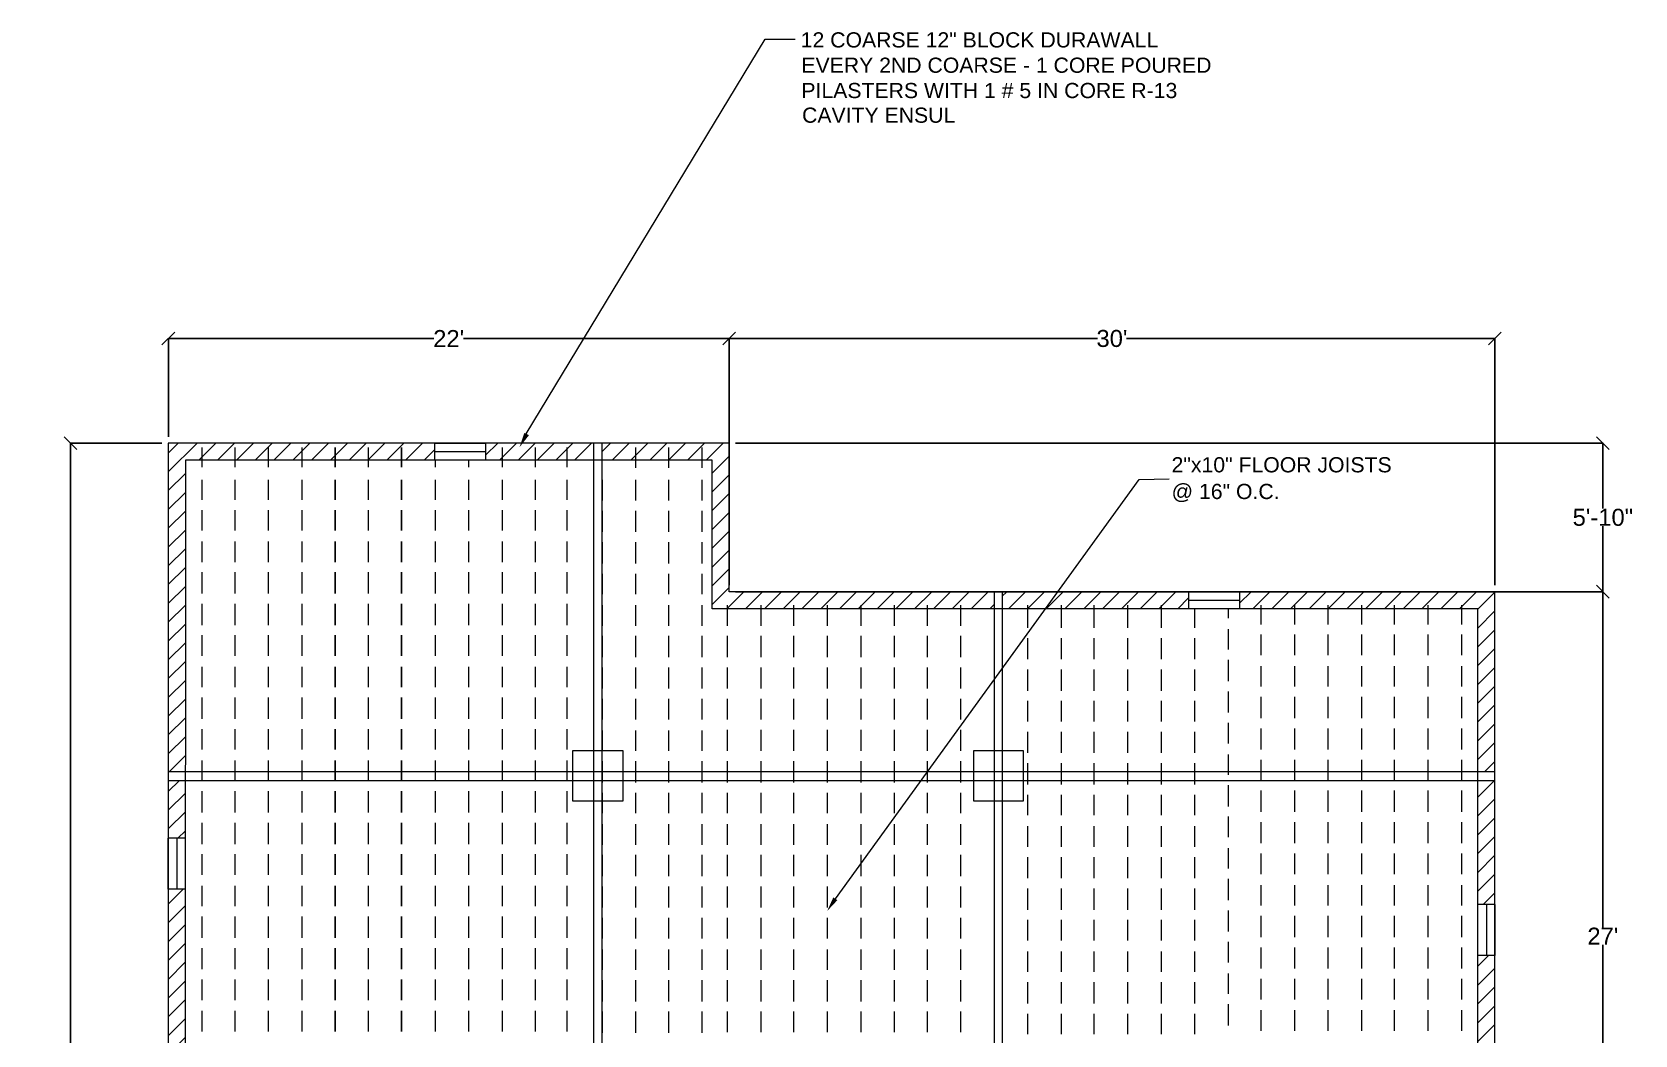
# Model space of a CAD drawing. Header units: inches. Extents: x 2489 to 11897, y 91 to 1364.
# Drawn here: x 9849 to 10603, y 712 to 1184 of the extents above; entities that cross this region are included whole.
import ezdxf

# ---------------------------------------------------------------- set-up
doc = ezdxf.new("R2010")
doc.units = ezdxf.units.IN
doc.header["$MEASUREMENT"] = 0
for name, color, linetype in [('PDF2_Geometry', 7, 'Continuous'), ('PDF_Geometry', 7, 'Continuous'), ('PDF_Solid Fills', 7, 'Continuous'), ('PDF_Text', 7, 'Continuous')]:
    doc.layers.add(name, color=color, linetype=linetype)
doc.styles.add('PDF Arial', font='arial.ttf')
doc.styles.get("Standard").update_dxf_attribs({"font": 'arial.ttf'})
doc.dimstyles.get("Standard").update_dxf_attribs({"dimtxt": 8, "dimasz": 6, "dimexe": 0.18, "dimexo": 3, "dimgap": 0.09, "dimtad": 0, "dimtih": 1, "dimtoh": 1, "dimdec": 4, "dimzin": 0, "dimdsep": 46, "dimlunit": 4, "dimtxsty": 'Standard', "dimblk": 'OBLIQUE', "dimcen": 0.09, "dimadec": 0, "dimazin": 0, "dimtfac": 1, "dimtdec": 4, "dimtofl": 0, "dimtmove": 0, "dimatfit": 3, "dimldrblk": 'OBLIQUE', "dimfxl": 1, "dimtolj": 1, "dimtzin": 0, "dimarcsym": 0})

# ---------------------------------------------------------------- blocks, each defined once
blk = doc.blocks.new('_Oblique')
at = {"color": 0, "linetype": 'ByBlock', "lineweight": -2}
blk.add_line((-0.5, -0.5), (0.5, 0.5), dxfattribs=at)
blk = doc.blocks.new('*D183')
at = {"color": 0, "lineweight": -2, "transparency": 16777216}
for p, q in [((10540.29, 920.87), (10588.28, 920.87)), ((10588.1, 920.87), (10588.1, 762.99)), ((10588.1, 596.9), (10588.1, 754.78)), ((10540.29, 596.9), (10588.28, 596.9))]:
    blk.add_line(p, q, dxfattribs=at)
at = {"layer": 'Defpoints', "color": 0, "lineweight": 15, "transparency": 16777216}
for p in [(10537.29, 920.87), (10588.1, 920.87), (10537.29, 596.9)]:
    blk.add_point(p, dxfattribs=at)
at = {"color": 0, "lineweight": -2, "transparency": 16777216, "xscale": 6, "yscale": 6, "zscale": 6}
for p, rotation in [((10588.1, 920.87), 90), ((10588.1, 596.9), 270)]:
    blk.add_blockref('_Oblique', p, dxfattribs=dict(at, rotation=rotation))
at = {"color": 0, "lineweight": 15, "transparency": 16777216, "insert": (10588.1, 758.89), "char_height": 8, "attachment_point": 5}
blk.add_mtext("\\A1;27'", dxfattribs=at)
blk = doc.blocks.new('*D184')
at = {"color": 0, "lineweight": -2, "transparency": 16777216}
for p, q in [((10177.06, 923.87), (10177.06, 1040.09)), ((10177.06, 1039.91), (10350.3, 1039.91)), ((10537.29, 1039.91), (10364.05, 1039.91)), ((10537.29, 923.87), (10537.29, 1040.09))]:
    blk.add_line(p, q, dxfattribs=at)
at = {"layer": 'Defpoints', "color": 0, "lineweight": 15, "transparency": 16777216}
for p in [(10537.29, 1039.91), (10177.06, 920.87), (10537.29, 920.87)]:
    blk.add_point(p, dxfattribs=at)
at = {"color": 0, "lineweight": -2, "transparency": 16777216, "xscale": 6, "yscale": 6, "zscale": 6, "rotation": 180}
blk.add_blockref('_Oblique', (10177.06, 1039.91), dxfattribs=at)
at = {"color": 0, "lineweight": -2, "transparency": 16777216, "xscale": 6, "yscale": 6, "zscale": 6}
blk.add_blockref('_Oblique', (10537.29, 1039.91), dxfattribs=at)
at = {"color": 0, "lineweight": 15, "transparency": 16777216, "insert": (10357.17, 1039.91), "char_height": 8, "attachment_point": 5}
blk.add_mtext("\\A1;30'", dxfattribs=at)
blk = doc.blocks.new('*D185')
at = {"color": 0, "lineweight": -2, "transparency": 16777216}
for p, q in [((9913.29, 993.73), (9913.29, 1040.09)), ((9913.29, 1039.91), (10038.23, 1039.91)), ((10177.06, 1039.91), (10052.12, 1039.91)), ((10177.06, 993.73), (10177.06, 1040.09))]:
    blk.add_line(p, q, dxfattribs=at)
at = {"layer": 'Defpoints', "color": 0, "lineweight": 15, "transparency": 16777216}
for p in [(9913.29, 1039.91), (9913.29, 990.73), (10177.06, 990.73)]:
    blk.add_point(p, dxfattribs=at)
at = {"color": 0, "lineweight": -2, "transparency": 16777216, "xscale": 6, "yscale": 6, "zscale": 6, "rotation": 180}
blk.add_blockref('_Oblique', (9913.29, 1039.91), dxfattribs=at)
at = {"color": 0, "lineweight": -2, "transparency": 16777216, "xscale": 6, "yscale": 6, "zscale": 6}
blk.add_blockref('_Oblique', (10177.06, 1039.91), dxfattribs=at)
at = {"color": 0, "lineweight": 15, "transparency": 16777216, "insert": (10045.17, 1039.91), "char_height": 8, "attachment_point": 5}
blk.add_mtext("\\A1;22'", dxfattribs=at)
blk = doc.blocks.new('*D186')
at = {"color": 0, "lineweight": -2, "transparency": 16777216}
for p, q in [((9910.29, 990.73), (9867.12, 990.73)), ((9867.3, 990.73), (9867.3, 677.91)), ((9867.3, 356.75), (9867.3, 669.56)), ((9910.28, 356.75), (9867.12, 356.75))]:
    blk.add_line(p, q, dxfattribs=at)
at = {"layer": 'Defpoints', "color": 0, "lineweight": 15, "transparency": 16777216}
for p in [(9913.29, 990.73), (9867.3, 356.75), (9913.28, 356.75)]:
    blk.add_point(p, dxfattribs=at)
at = {"color": 0, "lineweight": -2, "transparency": 16777216, "xscale": 6, "yscale": 6, "zscale": 6}
for p, rotation in [((9867.3, 990.73), 90), ((9867.3, 356.75), 270)]:
    blk.add_blockref('_Oblique', p, dxfattribs=dict(at, rotation=rotation))
at = {"color": 0, "lineweight": 15, "transparency": 16777216, "insert": (9867.3, 673.74), "char_height": 8, "attachment_point": 5}
blk.add_mtext('\\A1;52\'-10"', dxfattribs=at)
blk = doc.blocks.new('*D189')
at = {"color": 0, "lineweight": -2, "transparency": 16777216}
for p, q in [((10180.06, 990.73), (10588.28, 990.73)), ((10588.1, 990.73), (10588.1, 959.97)), ((10588.1, 920.87), (10588.1, 951.63)), ((10180.06, 920.87), (10588.28, 920.87))]:
    blk.add_line(p, q, dxfattribs=at)
at = {"layer": 'Defpoints', "color": 0, "lineweight": 15, "transparency": 16777216}
for p in [(10177.06, 990.73), (10588.1, 990.73), (10177.06, 920.87)]:
    blk.add_point(p, dxfattribs=at)
at = {"color": 0, "lineweight": -2, "transparency": 16777216, "xscale": 6, "yscale": 6, "zscale": 6}
for p, rotation in [((10588.1, 990.73), 90), ((10588.1, 920.87), 270)]:
    blk.add_blockref('_Oblique', p, dxfattribs=dict(at, rotation=rotation))
at = {"color": 0, "lineweight": 15, "transparency": 16777216, "insert": (10588.1, 955.8), "char_height": 8, "attachment_point": 5}
blk.add_mtext('\\A1;5\'-10"', dxfattribs=at)

msp = doc.modelspace()

# ---------------------------------------------------------------- hatches: boundary and pattern name
at = {"lineweight": 15}
h = msp.add_hatch(dxfattribs=at)
h.set_pattern_fill('ANSI31', color=256, scale=50)
h.paths.add_polyline_path([(9921.28758, 982.72542), (10038.49404, 982.72539), (10038.49404, 990.72539), (9913.28766, 990.72542), (9913.28621, 836.33083), (9921.28621, 836.33083)])
h.paths.add_polyline_path([(9921.28617, 832.14722), (9913.28617, 832.14722), (9913.28592, 804.97919), (9921.28592, 804.97919)])
h.paths.add_polyline_path([(9921.28569, 780.97919), (9913.28569, 780.97919), (9913.28489, 695.05387), (9921.28489, 695.05387)])
h.paths.add_polyline_path([(10117.20049, 427.05979), (10109.18529, 427.05979), (10109.18529, 364.74677), (10023.0555, 364.74677), (10023.0555, 356.74677), (10117.18529, 356.74677)])
h.paths.add_polyline_path([(9999.0555, 364.74677), (9921.2818, 364.74677), (9921.28238, 427.05979), (9913.28238, 427.05979), (9913.28172, 356.74677), (9999.0555, 356.74677)])
h.paths.add_polyline_path([(9921.28355, 552.35751), (9913.28355, 552.35751), (9913.28242, 430.92154), (9921.28242, 430.92154)])
h.paths.add_polyline_path([(9921.28485, 690.87028), (9913.28485, 690.87028), (9913.28401, 600.76193), (9921.28401, 600.76193)])
h.paths.add_polyline_path([(9921.28397, 596.90018), (9913.28397, 596.90018), (9913.28378, 576.35751), (9921.28378, 576.35751)])
h.paths.add_polyline_path([(10117.31858, 438.92154), (10117.31858, 434.06162), (10117.31317, 430.92154), (10291.14688, 430.92154), (10291.14688, 492.95383), (10283.14688, 492.95383), (10283.14688, 438.92154), (10254.73376, 438.92154), (10254.73376, 434.06162), (10254.73387, 434.06159), (10254.73387, 438.92154)])
h.paths.add_polyline_path([(10291.14688, 596.90018), (10283.14688, 596.90018), (10283.14688, 553.37923), (10291.14688, 548.25216)])
h.paths.add_polyline_path([(10291.14688, 548.25216), (10283.14688, 553.37923), (10283.14688, 516.95383), (10291.14688, 516.95383)])
h.paths.add_polyline_path([(10410.49229, 604.90016), (10410.49219, 604.9002), (10305.58071, 604.90019), (10305.58065, 604.90016), (10305.58065, 596.90019), (10410.49229, 596.9002)])
h.paths.add_polyline_path([(10301.71878, 604.90019), (10285.94989, 604.90018), (10285.94989, 600.76197), (10291.14688, 600.76197), (10291.14688, 596.90018), (10301.71878, 596.90019)])
h.paths.add_polyline_path([(10414.67605, 604.9002), (10414.67605, 596.9002), (10529.28764, 596.90021), (10529.28764, 604.90021)])
h.paths.add_polyline_path([(10537.28764, 690.87028), (10529.28764, 690.87028), (10529.28764, 604.90021), (10537.28764, 604.90021)])
h.paths.add_polyline_path([(10537.28764, 604.90021), (10529.28764, 604.90021), (10529.28764, 596.90021), (10537.28764, 596.90021)])
h.paths.add_polyline_path([(10537.28764, 749.70991), (10529.28764, 749.70991), (10529.28764, 695.05385), (10537.28764, 695.05385)])
h.paths.add_polyline_path([(10537.28764, 832.14722), (10529.28764, 832.14722), (10529.28764, 773.70991), (10537.28764, 773.70991)])
h.paths.add_polyline_path([(10537.28764, 920.87464), (10417.19851, 920.87464), (10417.19851, 912.87464), (10529.28764, 912.87464), (10529.28764, 836.33083), (10537.28764, 836.33083)])
h.paths.add_polyline_path([(10393.19851, 920.87464), (10322.89365, 920.87464), (10317.58423, 912.87464), (10393.19851, 912.87464)])
h.paths.add_polyline_path([(10322.89365, 920.87464), (10305.58065, 920.87464), (10305.58065, 912.87464), (10317.58423, 912.87464)])
h.paths.add_polyline_path([(10301.71878, 920.87464), (10177.05736, 920.87464), (10177.05734, 990.72536), (10117.32232, 990.72537), (10117.32059, 982.72537), (10169.05735, 982.72536), (10169.05736, 912.87464), (10301.71878, 912.87464)])
h.paths.add_polyline_path([(10113.4568, 990.72538), (10062.49404, 990.72539), (10062.49404, 982.72539), (10113.4568, 982.72538)])

# ---------------------------------------------------------------- linework, layer by layer
for p, q in [((9913.28766, 990.72542), (9913.28172, 356.74677)), ((10177.05734, 990.72536), (9913.28766, 990.72542)), ((10177.05736, 920.87464), (10177.05734, 990.72536)), ((9921.28758, 982.72542), (9921.2818, 364.74677)), ((10169.05735, 982.72536), (9921.28758, 982.72542)), ((10169.05736, 912.87464), (10169.05735, 982.72536)), ((10537.28764, 920.87464), (10177.05736, 920.87464)), ((10537.28764, 596.90021), (10537.28764, 920.87464)), ((10529.28764, 912.87464), (10169.05736, 912.87464)), ((10529.28764, 596.90021), (10529.28764, 912.87464))]:
    msp.add_line(p, q, dxfattribs=at)
at = {"layer": 'PDF2_Geometry', "lineweight": 9}
for p, q in [((10038.49404, 990.72539), (10038.49404, 982.72539)), ((10038.49404, 990.72539), (10062.49404, 990.72539)), ((10062.49404, 990.72539), (10062.49404, 982.72539)), ((10038.49404, 986.72539), (10062.49404, 986.72539)), ((10062.49404, 982.72539), (10038.49404, 982.72539)), ((10393.19851, 920.87464), (10393.19851, 912.87464)), ((10393.19851, 920.87464), (10417.19851, 920.87464)), ((10417.19851, 920.87464), (10417.19851, 912.87464)), ((10393.19851, 916.87464), (10417.19851, 916.87464)), ((10417.19851, 912.87464), (10393.19851, 912.87464)), ((9921.28569, 804.97919), (9913.28569, 804.97919)), ((9913.28569, 780.97919), (9913.28569, 804.97919)), ((9917.28569, 804.97919), (9917.28569, 780.97919)), ((9921.28569, 804.97919), (9921.28569, 780.97919)), ((9921.28569, 780.97919), (9913.28569, 780.97919)), ((10537.28764, 773.70991), (10529.28764, 773.70991)), ((10529.28764, 749.70991), (10529.28764, 773.70991)), ((10533.28764, 773.70991), (10533.28764, 749.70991)), ((10537.28764, 773.70991), (10537.28764, 749.70991)), ((10537.28764, 749.70991), (10529.28764, 749.70991))]:
    msp.add_line(p, q, dxfattribs=at)
at = {"layer": 'PDF_Geometry', "lineweight": 9}
for points in [[(10081.67242, 995.07597), (10193.98604, 1180.65696), (10208.14587, 1180.65696)], [(9929.05663, 988.73161), (9929.05663, 979.39896)], [(9944.50376, 988.73161), (9944.50376, 979.39896)], [(9960.27264, 988.73161), (9960.27264, 979.39896)], [(9976.04165, 988.73161), (9976.04165, 979.39896)], [(10007.25778, 988.73161), (10007.25778, 979.39896)], [(10070.33356, 988.73161), (10070.33356, 979.39896)], [(10085.78069, 988.73161), (10085.78069, 979.39896)], [(10100.78069, 988.73161), (10100.78069, 979.39896)], [(10133.08759, 988.73161), (10133.08759, 979.07715)], [(10148.53459, 988.73161), (10148.53459, 979.07715)], [(10164.30372, 988.73161), (10164.30372, 979.07715)], [(10038.79567, 982.72539), (10038.79567, 979.39896)], [(10054.56456, 982.72539), (10054.56456, 979.39896)], [(9929.05663, 973.42414), (9929.05663, 964.09149)], [(9944.50376, 973.42414), (9944.50376, 964.09149)], [(9960.27264, 973.42414), (9960.27264, 964.09149)], [(9976.04165, 973.42414), (9976.04165, 964.09149)], [(10007.25778, 973.42414), (10007.25778, 964.09149)], [(10038.79567, 973.42414), (10038.79567, 964.09149)], [(10054.56456, 973.42414), (10054.56456, 964.09149)], [(10070.33356, 973.42414), (10070.33356, 964.09149)], [(10085.78069, 973.42414), (10085.78069, 964.09149)], [(10100.78069, 973.42414), (10100.78069, 964.09149)], [(10117.31858, 973.42414), (10117.31858, 963.76968)], [(10133.08759, 973.42414), (10133.08759, 963.76968)], [(10148.53459, 973.42414), (10148.53459, 963.76968)], [(10164.30372, 973.42414), (10164.30372, 963.76968)], [(10227.05762, 776.47316), (10369.94373, 973.6394), (10384.10344, 973.97178)], [(9929.05663, 959.26426), (9929.05663, 949.6098)], [(9944.50376, 959.26426), (9944.50376, 949.6098)], [(9960.27264, 959.26426), (9960.27264, 949.6098)], [(9976.04165, 959.26426), (9976.04165, 949.6098)], [(10007.25778, 959.26426), (10007.25778, 949.6098)], [(10038.79567, 959.26426), (10038.79567, 949.6098)], [(10054.56456, 959.26426), (10054.56456, 949.6098)], [(10070.33356, 959.26426), (10070.33356, 949.6098)], [(10085.78069, 959.26426), (10085.78069, 949.6098)], [(10100.78069, 959.26426), (10100.78069, 949.6098)], [(10117.31858, 958.94245), (10117.31858, 948.96617)], [(10133.08759, 958.94245), (10133.08759, 948.96617)], [(10148.53459, 958.94245), (10148.53459, 948.96617)], [(10164.30372, 958.94245), (10164.30372, 948.96617)], [(9929.05663, 944.46076), (9929.05663, 934.80629)], [(9944.50376, 944.46076), (9944.50376, 934.80629)], [(9960.27264, 944.46076), (9960.27264, 934.80629)], [(9976.04165, 944.46076), (9976.04165, 934.80629)], [(10007.25778, 944.46076), (10007.25778, 934.80629)], [(10038.79567, 944.46076), (10038.79567, 934.80629)], [(10054.56456, 944.46076), (10054.56456, 934.80629)], [(10070.33356, 944.46076), (10070.33356, 934.80629)], [(10085.78069, 944.46076), (10085.78069, 934.80629)], [(10100.78069, 944.46076), (10100.78069, 934.80629)], [(10117.31858, 944.13894), (10117.31858, 934.16266)], [(10133.08759, 944.13894), (10133.08759, 934.16266)], [(10148.53459, 944.13894), (10148.53459, 934.16266)], [(10164.30372, 944.13894), (10164.30372, 934.16266)], [(9929.05663, 929.97906), (9929.05663, 920.00279)], [(9944.50376, 929.97906), (9944.50376, 920.00279)], [(9960.27264, 929.97906), (9960.27264, 920.00279)], [(9976.04165, 929.97906), (9976.04165, 920.00279)], [(10007.25778, 929.97906), (10007.25778, 920.00279)], [(10038.79567, 929.97906), (10038.79567, 920.00279)], [(10054.56456, 929.97906), (10054.56456, 920.00279)], [(10070.33356, 929.97906), (10070.33356, 920.00279)], [(10085.78069, 929.97906), (10085.78069, 920.00279)], [(10100.78069, 929.97906), (10100.78069, 920.00279)], [(10117.31858, 929.33543), (10117.31858, 919.68097)], [(10133.08759, 929.33543), (10133.08759, 919.68097)], [(10148.53459, 929.33543), (10148.53459, 919.68097)], [(10164.30372, 929.33543), (10164.30372, 919.68097)], [(9929.05663, 915.17556), (9929.05663, 905.19928)], [(9944.50376, 915.17556), (9944.50376, 905.19928)], [(9960.27264, 915.17556), (9960.27264, 905.19928)], [(9976.04165, 915.17556), (9976.04165, 905.19928)], [(10007.25778, 915.17556), (10007.25778, 905.19928)], [(10038.79567, 915.17556), (10038.79567, 905.19928)], [(10054.56456, 915.17556), (10054.56456, 905.19928)], [(10070.33356, 915.17556), (10070.33356, 905.19928)], [(10085.78069, 915.17556), (10085.78069, 905.19928)], [(10100.78069, 915.17556), (10100.78069, 905.19928)], [(10117.31858, 914.53192), (10117.31858, 904.87746)], [(10133.08759, 914.53192), (10133.08759, 904.87746)], [(10148.53459, 914.53192), (10148.53459, 904.87746)], [(10164.30372, 914.53192), (10164.30372, 904.87746)], [(10176.21073, 914.53199), (10176.21073, 904.87753)], [(10191.97986, 914.53199), (10191.97986, 904.87753)], [(10207.42686, 914.53199), (10207.42686, 904.87753)], [(10223.19575, 914.53199), (10223.19575, 904.87753)], [(10238.96488, 914.53199), (10238.96488, 904.87753)], [(10254.73376, 914.53199), (10254.73376, 904.87753)], [(10270.18101, 914.53199), (10270.18101, 904.87753)], [(10285.94989, 914.53199), (10285.94989, 904.87753)], [(10301.71878, 914.53199), (10301.71878, 904.87753)], [(10317.48766, 914.53199), (10317.48766, 903.91208)], [(10333.25679, 914.53199), (10333.25679, 903.91208)], [(10348.7038, 914.53199), (10348.7038, 903.91208)], [(10364.47293, 914.53199), (10364.47293, 903.91208)], [(10380.24181, 914.53199), (10380.24181, 903.91208)], [(10396.01069, 912.87464), (10396.01069, 903.91208)], [(10411.77958, 912.87464), (10411.77958, 908.4175)], [(10427.22683, 914.53199), (10427.22683, 905.52116)], [(10442.99571, 914.53199), (10442.99571, 905.52116)], [(10458.76459, 914.53199), (10458.76459, 905.52116)], [(10474.53373, 914.53199), (10474.53373, 905.52116)], [(10489.98073, 914.53199), (10489.98073, 905.52116)], [(10505.74986, 914.53199), (10505.74986, 905.52116)], [(10521.51874, 914.53199), (10521.51874, 905.52116)], [(9929.05663, 900.37205), (9929.05663, 890.71759)], [(9944.50376, 900.37205), (9944.50376, 890.71759)], [(9960.27264, 900.37205), (9960.27264, 890.71759)], [(9976.04165, 900.37205), (9976.04165, 890.71759)], [(10007.25778, 900.37205), (10007.25778, 890.71759)], [(10038.79567, 900.37205), (10038.79567, 890.71759)], [(10054.56456, 900.37205), (10054.56456, 890.71759)], [(10070.33356, 900.37205), (10070.33356, 890.71759)], [(10085.78069, 900.37205), (10085.78069, 890.71759)], [(10100.78069, 900.37205), (10100.78069, 890.71759)], [(10117.31858, 900.05023), (10117.31858, 890.07396)], [(10133.08759, 900.05023), (10133.08759, 890.07396)], [(10148.53459, 900.05023), (10148.53459, 890.07396)], [(10164.30372, 900.05023), (10164.30372, 890.07396)], [(10176.21073, 900.0503), (10176.21073, 890.07402)], [(10191.97986, 900.0503), (10191.97986, 890.07402)], [(10207.42686, 900.0503), (10207.42686, 890.07402)], [(10223.19575, 900.0503), (10223.19575, 890.07402)], [(10238.96488, 900.0503), (10238.96488, 890.07402)], [(10254.73376, 900.0503), (10254.73376, 890.07402)], [(10270.18101, 900.0503), (10270.18101, 890.07402)], [(10285.94989, 900.0503), (10285.94989, 890.07402)], [(10301.71878, 900.0503), (10301.71878, 890.07402)], [(10317.48766, 899.08485), (10317.48766, 889.10857)], [(10333.25679, 899.08485), (10333.25679, 889.10857)], [(10348.7038, 899.08485), (10348.7038, 889.10857)], [(10364.47293, 899.08485), (10364.47293, 889.10857)], [(10380.24181, 899.08485), (10380.24181, 889.10857)], [(10396.01069, 899.08485), (10396.01069, 889.10857)], [(10411.77958, 903.26845), (10411.77958, 893.61399)], [(10427.22683, 900.69393), (10427.22683, 891.03947)], [(10442.99571, 900.69393), (10442.99571, 891.03947)], [(10458.76459, 900.69393), (10458.76459, 891.03947)], [(10474.53373, 900.69393), (10474.53373, 891.03947)], [(10489.98073, 900.69393), (10489.98073, 891.03947)], [(10505.74986, 900.69393), (10505.74986, 891.03947)], [(10521.51874, 900.69393), (10521.51874, 891.03947)], [(9929.05663, 885.56854), (9929.05663, 875.91408)], [(9944.50376, 885.56854), (9944.50376, 875.91408)], [(9960.27264, 885.56854), (9960.27264, 875.91408)], [(9976.04165, 885.56854), (9976.04165, 875.91408)], [(10007.25778, 885.56854), (10007.25778, 875.91408)], [(10038.79567, 885.56854), (10038.79567, 875.91408)], [(10054.56456, 885.56854), (10054.56456, 875.91408)], [(10070.33356, 885.56854), (10070.33356, 875.91408)], [(10085.78069, 885.56854), (10085.78069, 875.91408)], [(10100.78069, 885.56854), (10100.78069, 875.91408)], [(10117.31858, 885.24673), (10117.31858, 875.27045)], [(10133.08759, 885.24673), (10133.08759, 875.27045)], [(10148.53459, 885.24673), (10148.53459, 875.27045)], [(10164.30372, 885.24673), (10164.30372, 875.27045)], [(10176.21073, 885.24679), (10176.21073, 875.27051)], [(10191.97986, 885.24679), (10191.97986, 875.27051)], [(10207.42686, 885.24679), (10207.42686, 875.27051)], [(10223.19575, 885.24679), (10223.19575, 875.27051)], [(10238.96488, 885.24679), (10238.96488, 875.27051)], [(10254.73376, 885.24679), (10254.73376, 875.27051)], [(10270.18101, 885.24679), (10270.18101, 875.27051)], [(10285.94989, 885.24679), (10285.94989, 875.27051)], [(10301.71878, 885.24679), (10301.71878, 875.27051)], [(10317.48766, 884.28134), (10317.48766, 874.30507)], [(10333.25679, 884.28134), (10333.25679, 874.30507)], [(10348.7038, 884.28134), (10348.7038, 874.30507)], [(10364.47293, 884.28134), (10364.47293, 874.30507)], [(10380.24181, 884.28134), (10380.24181, 874.30507)], [(10396.01069, 884.28134), (10396.01069, 874.30507)], [(10411.77958, 888.78676), (10411.77958, 878.81048)], [(10427.22683, 885.89042), (10427.22683, 876.23596)], [(10442.99571, 885.89042), (10442.99571, 876.23596)], [(10458.76459, 885.89042), (10458.76459, 876.23596)], [(10474.53373, 885.89042), (10474.53373, 876.23596)], [(10489.98073, 885.89042), (10489.98073, 876.23596)], [(10505.74986, 885.89042), (10505.74986, 876.23596)], [(10521.51874, 885.89042), (10521.51874, 876.23596)], [(9929.05663, 871.08685), (9929.05663, 861.11057)], [(9944.50376, 871.08685), (9944.50376, 861.11057)], [(9960.27264, 871.08685), (9960.27264, 861.11057)], [(9976.04165, 871.08685), (9976.04165, 861.11057)], [(10007.25778, 871.08685), (10007.25778, 861.11057)], [(10038.79567, 871.08685), (10038.79567, 861.11057)], [(10054.56456, 871.08685), (10054.56456, 861.11057)], [(10070.33356, 871.08685), (10070.33356, 861.11057)], [(10085.78069, 871.08685), (10085.78069, 861.11057)], [(10100.78069, 871.08685), (10100.78069, 861.11057)], [(10117.31858, 870.44322), (10117.31858, 860.78876)], [(10133.08759, 870.44322), (10133.08759, 860.78876)], [(10148.53459, 870.44322), (10148.53459, 860.78876)], [(10164.30372, 870.44322), (10164.30372, 860.78876)], [(10176.21073, 870.44328), (10176.21073, 860.78882)], [(10191.97986, 870.44328), (10191.97986, 860.78882)], [(10207.42686, 870.44328), (10207.42686, 860.78882)], [(10223.19575, 870.44328), (10223.19575, 860.78882)], [(10238.96488, 870.44328), (10238.96488, 860.78882)], [(10254.73376, 870.44328), (10254.73376, 860.78882)], [(10270.18101, 870.44328), (10270.18101, 860.78882)], [(10285.94989, 870.44328), (10285.94989, 860.78882)], [(10301.71878, 870.44328), (10301.71878, 860.78882)], [(10317.48766, 869.47784), (10317.48766, 859.82337)], [(10333.25679, 869.47784), (10333.25679, 859.82337)], [(10348.7038, 869.47784), (10348.7038, 859.82337)], [(10364.47293, 869.47784), (10364.47293, 859.82337)], [(10380.24181, 869.47784), (10380.24181, 859.82337)], [(10396.01069, 869.47784), (10396.01069, 859.82337)], [(10411.77958, 873.98325), (10411.77958, 864.00697)], [(10427.22683, 871.40873), (10427.22683, 861.43245)], [(10442.99571, 871.40873), (10442.99571, 861.43245)], [(10458.76459, 871.40873), (10458.76459, 861.43245)], [(10474.53373, 871.40873), (10474.53373, 861.43245)], [(10489.98073, 871.40873), (10489.98073, 861.43245)], [(10505.74986, 871.40873), (10505.74986, 861.43245)], [(10521.51874, 871.40873), (10521.51874, 861.43245)], [(9929.05663, 856.28334), (9929.05663, 846.62888)], [(9944.50376, 856.28334), (9944.50376, 846.62888)], [(9960.27264, 856.28334), (9960.27264, 846.62888)], [(9976.04165, 856.28334), (9976.04165, 846.62888)], [(10007.25778, 856.28334), (10007.25778, 846.62888)], [(10038.79567, 856.28334), (10038.79567, 846.62888)], [(10054.56456, 856.28334), (10054.56456, 846.62888)], [(10070.33356, 856.28334), (10070.33356, 846.62888)], [(10085.78069, 856.28334), (10085.78069, 846.62888)], [(10100.78069, 856.28334), (10100.78069, 846.62888)], [(10117.31858, 855.63971), (10117.31858, 845.98525)], [(10133.08759, 855.63971), (10133.08759, 845.98525)], [(10148.53459, 855.63971), (10148.53459, 845.98525)], [(10164.30372, 855.63971), (10164.30372, 845.98525)], [(10176.21073, 855.96159), (10176.21073, 845.98531)], [(10191.97986, 855.96159), (10191.97986, 845.98531)], [(10207.42686, 855.96159), (10207.42686, 845.98531)], [(10223.19575, 855.96159), (10223.19575, 845.98531)], [(10238.96488, 855.96159), (10238.96488, 845.98531)], [(10254.73376, 855.96159), (10254.73376, 845.98531)], [(10270.18101, 855.96159), (10270.18101, 845.98531)], [(10285.94989, 855.96159), (10285.94989, 845.98531)], [(10301.71878, 855.96159), (10301.71878, 845.98531)], [(10317.48766, 854.99614), (10317.48766, 845.01987)], [(10333.25679, 854.99614), (10333.25679, 845.01987)], [(10348.7038, 854.99614), (10348.7038, 845.01987)], [(10364.47293, 854.99614), (10364.47293, 845.01987)], [(10380.24181, 854.99614), (10380.24181, 845.01987)], [(10396.01069, 854.99614), (10396.01069, 845.01987)], [(10411.77958, 859.17974), (10411.77958, 849.52528)], [(10427.22683, 856.60522), (10427.22683, 846.62895)], [(10442.99571, 856.60522), (10442.99571, 846.62895)], [(10458.76459, 856.60522), (10458.76459, 846.62895)], [(10474.53373, 856.60522), (10474.53373, 846.62895)], [(10489.98073, 856.60522), (10489.98073, 846.62895)], [(10505.74986, 856.60522), (10505.74986, 846.62895)], [(10521.51874, 856.60522), (10521.51874, 846.62895)], [(9929.05663, 841.47984), (9929.05663, 831.82537)], [(9944.50376, 841.47984), (9944.50376, 831.82537)], [(9960.27264, 841.47984), (9960.27264, 831.82537)], [(9976.04165, 841.47984), (9976.04165, 831.82537)], [(10007.25778, 841.47984), (10007.25778, 831.82537)], [(10038.79567, 841.47984), (10038.79567, 831.82537)], [(10054.56456, 841.47984), (10054.56456, 831.82537)], [(10070.33356, 841.47984), (10070.33356, 831.82537)], [(10085.78069, 841.47984), (10085.78069, 831.82537)], [(10100.78069, 841.47984), (10100.78069, 831.82537)], [(10117.31858, 841.15801), (10117.31858, 831.18174)], [(10133.08759, 841.15801), (10133.08759, 831.18174)], [(10148.53459, 841.15801), (10148.53459, 831.18174)], [(10164.30372, 841.15801), (10164.30372, 831.18174)], [(10176.21073, 841.15808), (10176.21073, 831.18181)], [(10191.97986, 841.15808), (10191.97986, 831.18181)], [(10207.42686, 841.15808), (10207.42686, 831.18181)], [(10223.19575, 841.15808), (10223.19575, 831.18181)], [(10238.96488, 841.15808), (10238.96488, 831.18181)], [(10254.73376, 841.15808), (10254.73376, 831.18181)], [(10270.18101, 841.15808), (10270.18101, 831.18181)], [(10285.94989, 841.15808), (10285.94989, 831.18181)], [(10301.71878, 841.15808), (10301.71878, 831.18181)], [(10317.48766, 840.19264), (10317.48766, 830.21636)], [(10333.25679, 840.19264), (10333.25679, 830.21636)], [(10348.7038, 840.19264), (10348.7038, 830.21636)], [(10364.47293, 840.19264), (10364.47293, 830.21636)], [(10380.24181, 840.19264), (10380.24181, 830.21636)], [(10396.01069, 840.19264), (10396.01069, 830.21636)], [(10411.77958, 844.37623), (10411.77958, 834.72178)], [(10427.22683, 841.80171), (10427.22683, 832.14725)], [(10442.99571, 841.80171), (10442.99571, 832.14725)], [(10458.76459, 841.80171), (10458.76459, 832.14725)], [(10474.53373, 841.80171), (10474.53373, 832.14725)], [(10489.98073, 841.80171), (10489.98073, 832.14725)], [(10505.74986, 841.80171), (10505.74986, 832.14725)], [(10521.51874, 841.80171), (10521.51874, 832.14725)], [(10411.77958, 829.89454), (10411.77958, 819.91827)], [(9929.05663, 826.99814), (9929.05663, 817.02186)], [(9944.50376, 826.99814), (9944.50376, 817.02186)], [(9960.27264, 826.99814), (9960.27264, 817.02186)], [(9976.04165, 826.99814), (9976.04165, 817.02186)], [(10007.25778, 826.99814), (10007.25778, 817.02186)], [(10038.79567, 826.99814), (10038.79567, 817.02186)], [(10054.56456, 826.99814), (10054.56456, 817.02186)], [(10070.33356, 826.99814), (10070.33356, 817.02186)], [(10085.78069, 826.99814), (10085.78069, 817.02186)], [(10100.78069, 826.99814), (10100.78069, 817.02186)], [(10117.31858, 826.35451), (10117.31858, 816.70005)], [(10133.08759, 826.35451), (10133.08759, 816.70005)], [(10148.53459, 826.35451), (10148.53459, 816.70005)], [(10164.30372, 826.35451), (10164.30372, 816.70005)], [(10176.21073, 826.35458), (10176.21073, 816.70012)], [(10191.97986, 826.35458), (10191.97986, 816.70012)], [(10207.42686, 826.35458), (10207.42686, 816.70012)], [(10223.19575, 826.35458), (10223.19575, 816.70012)], [(10238.96488, 826.35458), (10238.96488, 816.70012)], [(10254.73376, 826.35458), (10254.73376, 816.70012)], [(10270.18101, 826.35458), (10270.18101, 816.70012)], [(10285.94989, 826.35458), (10285.94989, 816.70012)], [(10301.71878, 826.35458), (10301.71878, 816.70012)], [(10317.48766, 825.38913), (10317.48766, 815.73467)], [(10333.25679, 825.38913), (10333.25679, 815.73467)], [(10348.7038, 825.38913), (10348.7038, 815.73467)], [(10364.47293, 825.38913), (10364.47293, 815.73467)], [(10380.24181, 825.38913), (10380.24181, 815.73467)], [(10396.01069, 825.38913), (10396.01069, 815.73467)], [(10427.22683, 827.32002), (10427.22683, 817.34375)], [(10442.99571, 827.32002), (10442.99571, 817.34375)], [(10458.76459, 827.32002), (10458.76459, 817.34375)], [(10474.53373, 827.32002), (10474.53373, 817.34375)], [(10489.98073, 827.32002), (10489.98073, 817.34375)], [(10505.74986, 827.32002), (10505.74986, 817.34375)], [(10521.51874, 827.32002), (10521.51874, 817.34375)], [(10411.77958, 815.09104), (10411.77958, 805.43657)], [(9929.05663, 812.19463), (9929.05663, 802.21835)], [(9944.50376, 812.19463), (9944.50376, 802.21835)], [(9960.27264, 812.19463), (9960.27264, 802.21835)], [(9976.04165, 812.19463), (9976.04165, 802.21835)], [(10007.25778, 812.19463), (10007.25778, 802.21835)], [(10038.79567, 812.19463), (10038.79567, 802.21835)], [(10054.56456, 812.19463), (10054.56456, 802.21835)], [(10070.33356, 812.19463), (10070.33356, 802.21835)], [(10085.78069, 812.19463), (10085.78069, 802.21835)], [(10100.78069, 812.19463), (10100.78069, 802.21835)], [(10117.31858, 811.551), (10117.31858, 801.89654)], [(10133.08759, 811.551), (10133.08759, 801.89654)], [(10148.53459, 811.551), (10148.53459, 801.89654)], [(10164.30372, 811.551), (10164.30372, 801.89654)], [(10176.21073, 811.55107), (10176.21073, 801.89661)], [(10191.97986, 811.55107), (10191.97986, 801.89661)], [(10207.42686, 811.55107), (10207.42686, 801.89661)], [(10223.19575, 811.55107), (10223.19575, 801.89661)], [(10238.96488, 811.55107), (10238.96488, 801.89661)], [(10254.73376, 811.55107), (10254.73376, 801.89661)], [(10270.18101, 811.55107), (10270.18101, 801.89661)], [(10285.94989, 811.55107), (10285.94989, 801.89661)], [(10301.71878, 811.55107), (10301.71878, 801.89661)], [(10317.48766, 810.58562), (10317.48766, 800.93116)], [(10333.25679, 810.58562), (10333.25679, 800.93116)], [(10348.7038, 810.58562), (10348.7038, 800.93116)], [(10364.47293, 810.58562), (10364.47293, 800.93116)], [(10380.24181, 810.58562), (10380.24181, 800.93116)], [(10396.01069, 810.58562), (10396.01069, 800.93116)], [(10427.22683, 812.51651), (10427.22683, 802.54024)], [(10442.99571, 812.51651), (10442.99571, 802.54024)], [(10458.76459, 812.51651), (10458.76459, 802.54024)], [(10474.53373, 812.51651), (10474.53373, 802.54024)], [(10489.98073, 812.51651), (10489.98073, 802.54024)], [(10505.74986, 812.51651), (10505.74986, 802.54024)], [(10521.51874, 812.51651), (10521.51874, 802.54024)], [(10411.77958, 800.28753), (10411.77958, 790.63307)], [(9929.05663, 797.39113), (9929.05663, 787.73667)], [(9944.50376, 797.39113), (9944.50376, 787.73667)], [(9960.27264, 797.39113), (9960.27264, 787.73667)], [(9976.04165, 797.39113), (9976.04165, 787.73667)], [(10007.25778, 797.39113), (10007.25778, 787.73667)], [(10038.79567, 797.39113), (10038.79567, 787.73667)], [(10054.56456, 797.39113), (10054.56456, 787.73667)], [(10070.33356, 797.39113), (10070.33356, 787.73667)], [(10085.78069, 797.39113), (10085.78069, 787.73667)], [(10100.78069, 797.39113), (10100.78069, 787.73667)], [(10117.31858, 797.06931), (10117.31858, 787.09304)], [(10133.08759, 797.06931), (10133.08759, 787.09304)], [(10148.53459, 797.06931), (10148.53459, 787.09304)], [(10164.30372, 797.06931), (10164.30372, 787.09304)], [(10176.21073, 797.06937), (10176.21073, 787.0931)], [(10191.97986, 797.06937), (10191.97986, 787.0931)], [(10207.42686, 797.06937), (10207.42686, 787.0931)], [(10223.19575, 797.06937), (10223.19575, 787.0931)], [(10238.96488, 797.06937), (10238.96488, 787.0931)], [(10254.73376, 797.06937), (10254.73376, 787.0931)], [(10270.18101, 797.06937), (10270.18101, 787.0931)], [(10285.94989, 797.06937), (10285.94989, 787.0931)], [(10301.71878, 797.06937), (10301.71878, 787.0931)], [(10317.48766, 796.10393), (10317.48766, 786.12765)], [(10333.25679, 796.10393), (10333.25679, 786.12765)], [(10348.7038, 796.10393), (10348.7038, 786.12765)], [(10364.47293, 796.10393), (10364.47293, 786.12765)], [(10380.24181, 796.10393), (10380.24181, 786.12765)], [(10396.01069, 796.10393), (10396.01069, 786.12765)], [(10427.22683, 797.713), (10427.22683, 788.05854)], [(10442.99571, 797.713), (10442.99571, 788.05854)], [(10458.76459, 797.713), (10458.76459, 788.05854)], [(10474.53373, 797.713), (10474.53373, 788.05854)], [(10489.98073, 797.713), (10489.98073, 788.05854)], [(10505.74986, 797.713), (10505.74986, 788.05854)], [(10521.51874, 797.713), (10521.51874, 788.05854)], [(10411.77958, 785.80584), (10411.77958, 775.82956)], [(9929.05663, 782.58763), (9929.05663, 772.93316)], [(9944.50376, 782.58763), (9944.50376, 772.93316)], [(9960.27264, 782.58763), (9960.27264, 772.93316)], [(9976.04165, 782.58763), (9976.04165, 772.93316)], [(10007.25778, 782.58763), (10007.25778, 772.93316)], [(10038.79567, 782.58763), (10038.79567, 772.93316)], [(10054.56456, 782.58763), (10054.56456, 772.93316)], [(10070.33356, 782.58763), (10070.33356, 772.93316)], [(10085.78069, 782.58763), (10085.78069, 772.93316)], [(10100.78069, 782.58763), (10100.78069, 772.93316)], [(10117.31858, 782.2658), (10117.31858, 772.28953)], [(10133.08759, 782.2658), (10133.08759, 772.28953)], [(10148.53459, 782.2658), (10148.53459, 772.28953)], [(10164.30372, 782.2658), (10164.30372, 772.28953)], [(10176.21073, 782.26586), (10176.21073, 772.28959)], [(10191.97986, 782.26586), (10191.97986, 772.28959)], [(10207.42686, 782.26586), (10207.42686, 772.28959)], [(10223.19575, 782.26586), (10223.19575, 772.28959)], [(10238.96488, 782.26586), (10238.96488, 772.28959)], [(10254.73376, 782.26586), (10254.73376, 772.28959)], [(10270.18101, 782.26586), (10270.18101, 772.28959)], [(10285.94989, 782.26586), (10285.94989, 772.28959)], [(10301.71878, 782.26586), (10301.71878, 772.28959)], [(10317.48766, 781.30043), (10317.48766, 771.32415)], [(10333.25679, 781.30043), (10333.25679, 771.32415)], [(10348.7038, 781.30043), (10348.7038, 771.32415)], [(10364.47293, 781.30043), (10364.47293, 771.32415)], [(10380.24181, 781.30043), (10380.24181, 771.32415)], [(10396.01069, 781.30043), (10396.01069, 771.32415)], [(10427.22683, 782.9095), (10427.22683, 773.25504)], [(10442.99571, 782.9095), (10442.99571, 773.25504)], [(10458.76459, 782.9095), (10458.76459, 773.25504)], [(10474.53373, 782.9095), (10474.53373, 773.25504)], [(10489.98073, 782.9095), (10489.98073, 773.25504)], [(10505.74986, 782.9095), (10505.74986, 773.25504)], [(10521.51874, 782.9095), (10521.51874, 773.25504)], [(10411.77958, 771.00233), (10411.77958, 761.02605)], [(9929.05663, 768.10592), (9929.05663, 758.12965)], [(9944.50376, 768.10592), (9944.50376, 758.12965)], [(9960.27264, 768.10592), (9960.27264, 758.12965)], [(9976.04165, 768.10592), (9976.04165, 758.12965)], [(10007.25778, 768.10592), (10007.25778, 758.12965)], [(10038.79567, 768.10592), (10038.79567, 758.12965)], [(10054.56456, 768.10592), (10054.56456, 758.12965)], [(10070.33356, 768.10592), (10070.33356, 758.12965)], [(10085.78069, 768.10592), (10085.78069, 758.12965)], [(10100.78069, 768.10592), (10100.78069, 758.12965)], [(10117.31858, 767.46229), (10117.31858, 757.80784)], [(10133.08759, 767.46229), (10133.08759, 757.80784)], [(10148.53459, 767.46229), (10148.53459, 757.80784)], [(10164.30372, 767.46229), (10164.30372, 757.80784)], [(10176.21073, 767.46236), (10176.21073, 757.8079)], [(10191.97986, 767.46236), (10191.97986, 757.8079)], [(10207.42686, 767.46236), (10207.42686, 757.8079)], [(10223.19575, 767.46236), (10223.19575, 757.8079)], [(10238.96488, 767.46236), (10238.96488, 757.8079)], [(10254.73376, 767.46236), (10254.73376, 757.8079)], [(10270.18101, 767.46236), (10270.18101, 757.8079)], [(10285.94989, 767.46236), (10285.94989, 757.8079)], [(10301.71878, 767.46236), (10301.71878, 757.8079)], [(10317.48766, 766.49692), (10317.48766, 756.84245)], [(10333.25679, 766.49692), (10333.25679, 756.84245)], [(10348.7038, 766.49692), (10348.7038, 756.84245)], [(10364.47293, 766.49692), (10364.47293, 756.84245)], [(10380.24181, 766.49692), (10380.24181, 756.84245)], [(10396.01069, 766.49692), (10396.01069, 756.84245)], [(10427.22683, 768.42781), (10427.22683, 758.45153)], [(10442.99571, 768.42781), (10442.99571, 758.45153)], [(10458.76459, 768.42781), (10458.76459, 758.45153)], [(10474.53373, 768.42781), (10474.53373, 758.45153)], [(10489.98073, 768.42781), (10489.98073, 758.45153)], [(10505.74986, 768.42781), (10505.74986, 758.45153)], [(10521.51874, 768.42781), (10521.51874, 758.45153)], [(10537.28763, 732.06261), (10537.28763, 767.46237)], [(10411.77958, 756.19882), (10411.77958, 746.54437)], [(9929.05663, 753.30242), (9929.05663, 743.32614)], [(9944.50376, 753.30242), (9944.50376, 743.32614)], [(9960.27264, 753.30242), (9960.27264, 743.32614)], [(9976.04165, 753.30242), (9976.04165, 743.32614)], [(10007.25778, 753.30242), (10007.25778, 743.32614)], [(10038.79567, 753.30242), (10038.79567, 743.32614)], [(10054.56456, 753.30242), (10054.56456, 743.32614)], [(10070.33356, 753.30242), (10070.33356, 743.32614)], [(10085.78069, 753.30242), (10085.78069, 743.32614)], [(10100.78069, 753.30242), (10100.78069, 743.32614)], [(10117.31858, 752.65879), (10117.31858, 743.00433)], [(10133.08759, 752.65879), (10133.08759, 743.00433)], [(10148.53459, 752.65879), (10148.53459, 743.00433)], [(10164.30372, 752.65879), (10164.30372, 743.00433)], [(10176.21073, 752.65885), (10176.21073, 743.00439)], [(10191.97986, 752.65885), (10191.97986, 743.00439)], [(10207.42686, 752.65885), (10207.42686, 743.00439)], [(10223.19575, 752.65885), (10223.19575, 743.00439)], [(10238.96488, 752.65885), (10238.96488, 743.00439)], [(10254.73376, 752.65885), (10254.73376, 743.00439)], [(10270.18101, 752.65885), (10270.18101, 743.00439)], [(10285.94989, 752.65885), (10285.94989, 743.00439)], [(10301.71878, 752.65885), (10301.71878, 743.00439)], [(10317.48766, 751.69341), (10317.48766, 742.03894)], [(10333.25679, 751.69341), (10333.25679, 742.03894)], [(10348.7038, 751.69341), (10348.7038, 742.03894)], [(10364.47293, 751.69341), (10364.47293, 742.03894)], [(10380.24181, 751.69341), (10380.24181, 742.03894)], [(10396.01069, 751.69341), (10396.01069, 742.03894)], [(10427.22683, 753.6243), (10427.22683, 743.64803)], [(10442.99571, 753.6243), (10442.99571, 743.64803)], [(10458.76459, 753.6243), (10458.76459, 743.64803)], [(10474.53373, 753.6243), (10474.53373, 743.64803)], [(10489.98073, 753.6243), (10489.98073, 743.64803)], [(10505.74986, 753.6243), (10505.74986, 743.64803)], [(10521.51874, 753.6243), (10521.51874, 743.64803)], [(10411.77958, 741.39531), (10411.77958, 731.74086)], [(9929.05663, 738.49891), (9929.05663, 728.84446)], [(9944.50376, 738.49891), (9944.50376, 728.84446)], [(9960.27264, 738.49891), (9960.27264, 728.84446)], [(9976.04165, 738.49891), (9976.04165, 728.84446)], [(10007.25778, 738.49891), (10007.25778, 728.84446)], [(10038.79567, 738.49891), (10038.79567, 728.84446)], [(10054.56456, 738.49891), (10054.56456, 728.84446)], [(10070.33356, 738.49891), (10070.33356, 728.84446)], [(10085.78069, 738.49891), (10085.78069, 728.84446)], [(10100.78069, 738.49891), (10100.78069, 728.84446)], [(10117.31858, 738.1771), (10117.31858, 728.20082)], [(10133.08759, 738.1771), (10133.08759, 728.20082)], [(10148.53459, 738.1771), (10148.53459, 728.20082)], [(10164.30372, 738.1771), (10164.30372, 728.20082)], [(10176.21073, 738.17716), (10176.21073, 728.20089)], [(10191.97986, 738.17716), (10191.97986, 728.20089)], [(10207.42686, 738.17716), (10207.42686, 728.20089)], [(10223.19575, 738.17716), (10223.19575, 728.20089)], [(10238.96488, 738.17716), (10238.96488, 728.20089)], [(10254.73376, 738.17716), (10254.73376, 728.20089)], [(10270.18101, 738.17716), (10270.18101, 728.20089)], [(10285.94989, 738.17716), (10285.94989, 728.20089)], [(10301.71878, 738.17716), (10301.71878, 728.20089)], [(10317.48766, 737.21171), (10317.48766, 727.23543)], [(10333.25679, 737.21171), (10333.25679, 727.23543)], [(10348.7038, 737.21171), (10348.7038, 727.23543)], [(10364.47293, 737.21171), (10364.47293, 727.23543)], [(10380.24181, 737.21171), (10380.24181, 727.23543)], [(10396.01069, 737.21171), (10396.01069, 727.23543)], [(10427.22683, 738.82079), (10427.22683, 729.16632)], [(10442.99571, 738.82079), (10442.99571, 729.16632)], [(10458.76459, 738.82079), (10458.76459, 729.16632)], [(10474.53373, 738.82079), (10474.53373, 729.16632)], [(10489.98073, 738.82079), (10489.98073, 729.16632)], [(10505.74986, 738.82079), (10505.74986, 729.16632)], [(10521.51874, 738.82079), (10521.51874, 729.16632)], [(10411.77958, 726.91363), (10411.77958, 716.93735)], [(10427.22683, 724.01728), (10427.22683, 714.36283)], [(10442.99571, 724.01728), (10442.99571, 714.36283)], [(10458.76459, 724.01728), (10458.76459, 714.36283)], [(10474.53373, 724.01728), (10474.53373, 714.36283)], [(10489.98073, 724.01728), (10489.98073, 714.36283)], [(10505.74986, 724.01728), (10505.74986, 714.36283)], [(10521.51874, 724.01728), (10521.51874, 714.36283)], [(9929.05663, 723.6954), (9929.05663, 714.04093)], [(9944.50376, 723.6954), (9944.50376, 714.04093)], [(9960.27264, 723.6954), (9960.27264, 714.04093)], [(9976.04165, 723.6954), (9976.04165, 714.04093)], [(10007.25778, 723.6954), (10007.25778, 714.04093)], [(10038.79567, 723.6954), (10038.79567, 714.04093)], [(10054.56456, 723.6954), (10054.56456, 714.04093)], [(10070.33356, 723.6954), (10070.33356, 714.04093)], [(10085.78069, 723.6954), (10085.78069, 714.04093)], [(10100.78069, 723.6954), (10100.78069, 714.04093)], [(10117.31858, 723.37359), (10117.31858, 713.39732)], [(10133.08759, 723.37359), (10133.08759, 713.39732)], [(10148.53459, 723.37359), (10148.53459, 713.39732)], [(10164.30372, 723.37359), (10164.30372, 713.39732)], [(10176.21073, 723.37365), (10176.21073, 713.7192)], [(10191.97986, 723.37365), (10191.97986, 713.7192)], [(10207.42686, 723.37365), (10207.42686, 713.7192)], [(10223.19575, 723.37365), (10223.19575, 713.7192)], [(10238.96488, 723.37365), (10238.96488, 713.7192)], [(10254.73376, 723.37365), (10254.73376, 713.7192)], [(10270.18101, 723.37365), (10270.18101, 713.7192)], [(10285.94989, 723.37365), (10285.94989, 713.7192)], [(10301.71878, 723.37365), (10301.71878, 713.7192)], [(10317.48766, 722.40821), (10317.48766, 712.75375)], [(10333.25679, 722.40821), (10333.25679, 712.75375)], [(10348.7038, 722.40821), (10348.7038, 712.75375)], [(10364.47293, 722.40821), (10364.47293, 712.75375)], [(10380.24181, 722.40821), (10380.24181, 712.75375)], [(10396.01069, 722.40821), (10396.01069, 712.75375)]]:
    msp.add_lwpolyline(points, dxfattribs=at)
for points in [[(9991.81066, 979.39896), (9991.81066, 988.73161)], [(10023.02667, 979.39896), (10023.02667, 988.73161)], [(9991.81066, 964.09149), (9991.81066, 973.42414)], [(10023.02667, 964.09149), (10023.02667, 973.42414)], [(9991.81066, 949.6098), (9991.81066, 959.26426)], [(10023.02667, 949.6098), (10023.02667, 959.26426)], [(9991.81066, 934.80629), (9991.81066, 944.46076)], [(10023.02667, 934.80629), (10023.02667, 944.46076)], [(9991.81066, 920.00279), (9991.81066, 929.97906)], [(10023.02667, 920.00279), (10023.02667, 929.97906)], [(9991.81066, 905.19928), (9991.81066, 915.17556)], [(10023.02667, 905.19928), (10023.02667, 915.17556)], [(9991.81066, 890.71759), (9991.81066, 900.37205)], [(10023.02667, 890.71759), (10023.02667, 900.37205)], [(9991.81066, 875.91408), (9991.81066, 885.56854)], [(10023.02667, 875.91408), (10023.02667, 885.56854)], [(9991.81066, 861.11057), (9991.81066, 871.08685)], [(10023.02667, 861.11057), (10023.02667, 871.08685)], [(9991.81066, 846.62888), (9991.81066, 856.28334)], [(10023.02667, 846.62888), (10023.02667, 856.28334)], [(10103.4807, 822.49277), (10127.29497, 822.49277), (10127.29497, 845.98528), (10103.4807, 845.98528)], [(10292.06447, 822.49277), (10315.55685, 822.49277), (10315.55685, 845.98528), (10292.06447, 845.98528)], [(9991.81066, 831.82537), (9991.81066, 841.47984)], [(10023.02667, 831.82537), (10023.02667, 841.47984)], [(9991.81066, 817.02186), (9991.81066, 826.99814)], [(10023.02667, 817.02186), (10023.02667, 826.99814)], [(9991.81066, 802.21835), (9991.81066, 812.19463)], [(10023.02667, 802.21835), (10023.02667, 812.19463)], [(9991.81066, 787.73667), (9991.81066, 797.39113)], [(10023.02667, 787.73667), (10023.02667, 797.39113)], [(9991.81066, 772.93316), (9991.81066, 782.58763)], [(10023.02667, 772.93316), (10023.02667, 782.58763)], [(9991.81066, 758.12965), (9991.81066, 768.10592)], [(10023.02667, 758.12965), (10023.02667, 768.10592)], [(9991.81066, 743.32614), (9991.81066, 753.30242)], [(10023.02667, 743.32614), (10023.02667, 753.30242)], [(9991.81066, 728.84446), (9991.81066, 738.49891)], [(10023.02667, 728.84446), (10023.02667, 738.49891)], [(9991.81066, 714.04093), (9991.81066, 723.6954)], [(10023.02667, 714.04093), (10023.02667, 723.6954)]]:
    msp.add_lwpolyline(points, close=True, dxfattribs=at)
at = {"layer": 'PDF_Geometry', "lineweight": 18}
for points in [[(10113.4568, 430.92154), (10113.4568, 990.72538)], [(10117.18529, 356.74677), (10117.32232, 990.72537)], [(10301.71878, 920.87464), (10301.71878, 597.54383)], [(10305.58065, 920.87464), (10305.58065, 597.54383)], [(9913.28753, 836.33083), (10305.58047, 836.33083)], [(9913.28753, 832.14722), (10305.58047, 832.14722)], [(10175.24525, 836.33083), (10537.28755, 836.33083)], [(10175.24525, 832.14722), (10537.28755, 832.14722)]]:
    msp.add_lwpolyline(points, dxfattribs=at)
at = {"layer": 'PDF_Solid Fills', "transparency": 33554559}
for points in [[(10082.95971, 994.52429), (10078.45431, 988.73161), (10080.70701, 995.4897)], [(10228.02303, 775.82952), (10223.19575, 770.68048), (10226.09221, 777.11681)]]:
    msp.add_solid(points, dxfattribs=at)

# ---------------------------------------------------------------- texts
at = {"layer": 'PDF_Text', "attachment_point": 7, "style": 'PDF Arial'}
for s, insert, char_height in [('12 COARSE 12" BLOCK DURAWALL', (10210.75789, 1176.69667), 7.1413541), ('EVERY 2ND COARSE - 1 CORE POURED', (10211.08043, 1164.79239), 7.1413541), ('PILASTERS WITH 1 # 5 IN CORE R-13', (10211.08043, 1152.88323), 7.1413541), ('CAVITY ENSUL', (10211.4032, 1141.29743), 7.1413541), ('2"x10" FLOOR JOISTS', (10385.21735, 976.88569), 7.1413541), ('@ 16" O.C.', (10385.21735, 963.00068), 7.141354)]:
    msp.add_mtext(s, dxfattribs=dict(at, insert=insert, char_height=char_height))

# ---------------------------------------------------------------- dimensions: what is measured, and where the dimension line sits
at = {"lineweight": 15}
for base, p1, p2, text, picture, middle in [((9913.28766, 1039.91409), (10177.05734, 990.72536), (9913.28766, 990.72542), "22'", '*D185', (10045.1725, 1039.91409)), ((10537.28764, 1039.91409), (10177.05736, 920.87464), (10537.28764, 920.87464), "30'", '*D184', (10357.1725, 1039.91409))]:
    dim = msp.add_linear_dim(base=base, p1=p1, p2=p2, text=text, dimstyle='Standard', dxfattribs=at)
    dim.commit()
    dim.dimension.update_dxf_attribs({"geometry": picture, "text_midpoint": middle})
for base, p1, p2, picture, middle in [((9867.2966451229, 356.7467736194), (9913.2876581202, 990.7254240005), (9913.281723031, 356.7467736194), '*D186', (9867.2966451229, 673.73609881)), ((10588.09983, 920.87464), (10537.28764, 596.90021), (10537.28764, 920.87464), '*D183', (10588.09983, 758.88743))]:
    dim = msp.add_linear_dim(base=base, p1=p1, p2=p2, angle=90, dimstyle='Standard', dxfattribs=at)
    dim.commit()
    dim.dimension.update_dxf_attribs({"geometry": picture, "text_midpoint": middle})
dim = msp.add_linear_dim(base=(10588.09983, 990.72536), p1=(10177.05736, 920.87464), p2=(10177.05734, 990.72536), angle=90, text='5\'-10"', dimstyle='Standard', dxfattribs=at)
dim.commit()
dim.dimension.update_dxf_attribs({"geometry": '*D189', "text_midpoint": (10588.09983, 955.8)})

doc.saveas('drawing.dxf')
